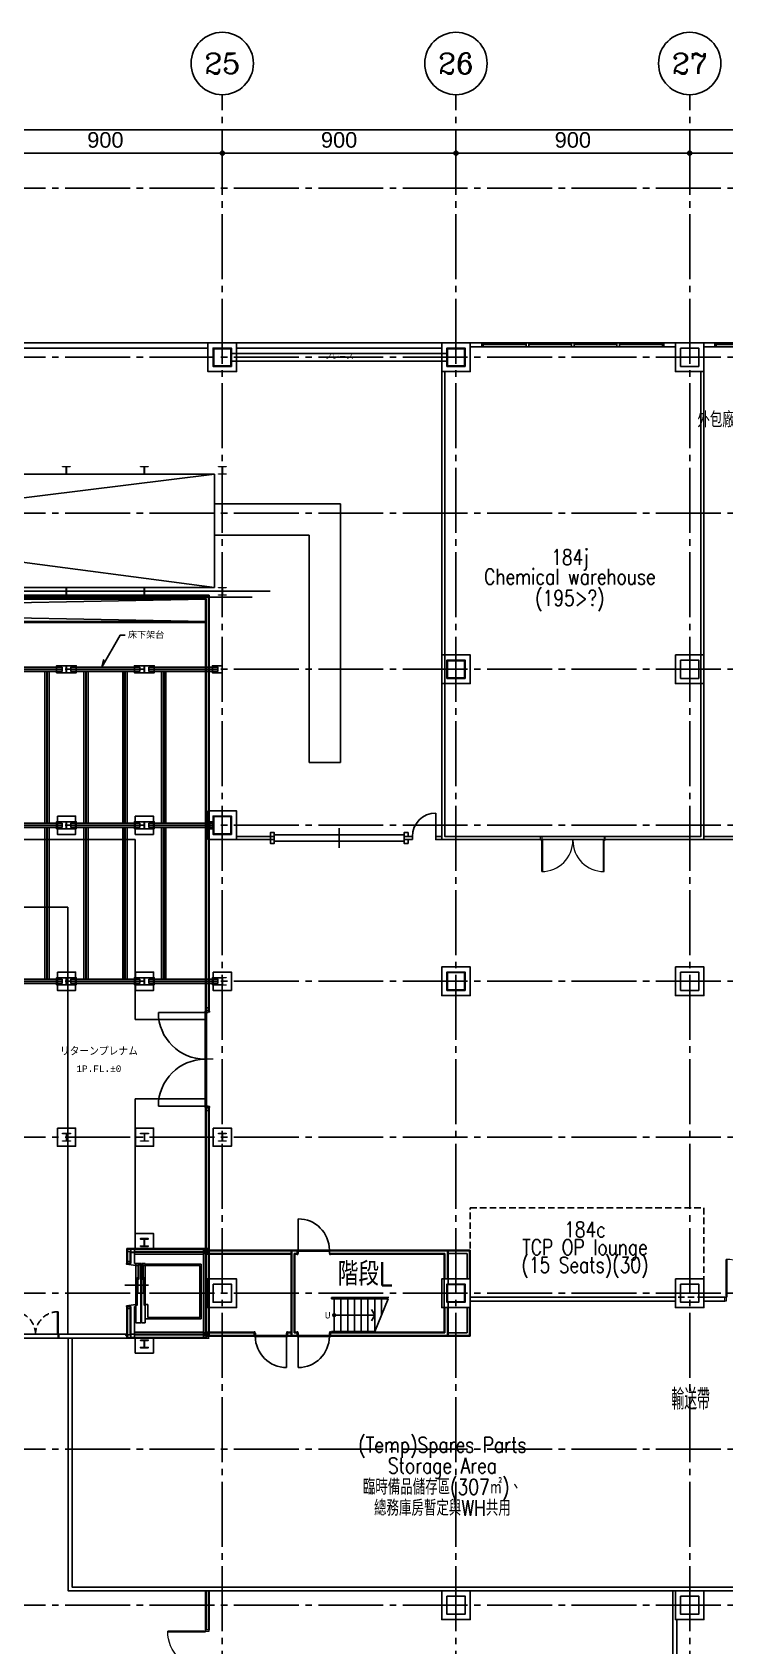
# Model space of a CAD drawing. Header units: millimetres. Extents: x -8103 to 195597, y 6477 to 112111.
# Drawn here: x 20928 to 23595, y 13794 to 20000 of the extents above; entities that cross this region are included whole.
import ezdxf
from ezdxf.enums import TextEntityAlignment as Align

# ---------------------------------------------------------------- set-up
doc = ezdxf.new("R2010")
doc.units = ezdxf.units.MM
doc.header["$LTSCALE"] = 100
doc.linetypes.add('X-N-FAB-L10$0$COL-CEN-LIN', pattern=[3.25, 2.5, -0.25, 0.25, -0.25])
doc.linetypes.add('X-N-FAB-L10$0$HIDDEN', pattern=[0.375, 0.25, -0.125])
for name, color, linetype in [('0-XREF', 7, 'Continuous'), ('X-N-FAB-L10$0$0-MC', 8, 'Continuous'), ('X-N-FAB-L10$0$0-NC', 8, 'Continuous'), ('X-N-FAB-L10$0$08', 8, 'Continuous'), ('X-N-FAB-L10$0$200K新增範圍', 8, 'Continuous'), ('X-N-FAB-L10$0$4', 8, 'Continuous'), ('X-N-FAB-L10$0$A-WALL-IN', 8, 'Continuous'), ('X-N-FAB-L10$0$BEAM', 8, 'Continuous'), ('X-N-FAB-L10$0$BLOCK', 8, 'Continuous'), ('X-N-FAB-L10$0$CCL', 8, 'X-N-FAB-L10$0$COL-CEN-LIN'), ('X-N-FAB-L10$0$COL', 8, 'Continuous'), ('X-N-FAB-L10$0$COL-S', 8, 'Continuous'), ('X-N-FAB-L10$0$DOOR', 8, 'Continuous'), ('X-N-FAB-L10$0$DOORSILL', 8, 'Continuous'), ('X-N-FAB-L10$0$TXT-CODE', 8, 'Continuous'), ('X-N-FAB-L10$0$WALL-P', 8, 'Continuous'), ('X-N-FAB-L10$0$WALL-RC', 8, 'Continuous'), ('X-N-FAB-L10$0$WIN-S', 8, 'Continuous')]:
    doc.layers.add(name, color=color, linetype=linetype)
doc.layers.add('X-N-FAB-L10$0$A-BLOCK', color=8, linetype='Continuous', plot=False)
doc.layers.add('X-N-FAB-L10$0$DIM', color=8, linetype='Continuous', plot=False)
doc.layers.add('X-N-FAB-L10$0$ARC', color=8, linetype='Continuous', lineweight=0)
doc.layers.add('X-N-FAB-L10$0$STEEL1', color=8, linetype='Continuous', lineweight=0)
doc.styles.add('X-N-FAB-L10$0$ATS', font='monotxt.shx', dxfattribs={"bigfont": 'BIGFONT.shx'})
doc.styles.add('X-N-FAB-L10$0$CHINA', font='simplex.shx', dxfattribs={"width": 0.75, "bigfont": 'chineset.shx'})
doc.styles.add('X-N-FAB-L10$0$COL-NUM', font='romanc')
doc.styles.add('X-N-FAB-L10$0$DimStyUse', font='romans.shx', dxfattribs={"width": 0.7})
doc.styles.add('X-N-FAB-L10$0$Gen-Text', font='arial.ttf', dxfattribs={"height": 2.5})
doc.styles.add('X-N-FAB-L10$0$JEH', font='SIMPLEX.shx', dxfattribs={"bigfont": 'genie.shx'})
doc.styles.add('X-N-FAB-L10$0$ROMS', font='ROMANS', dxfattribs={"bigfont": 'EXTFONT'})
doc.dimstyles.new('X-N-FAB-L10$0$cirl', dxfattribs={"dimtxt": 200, "dimasz": 50, "dimexe": 50, "dimexo": 0, "dimgap": 20, "dimtad": 1, "dimdsep": 46, "dimtxsty": 'X-N-FAB-L10$0$DimStyUse', "dimblk": 'X-N-FAB-L10$0$_Origin', "dimcen": 10, "dimdle": 50, "dimclrt": 2, "dimazin": 0, "dimtfac": 1, "dimtix": 1, "dimtmove": 2, "dimatfit": 3, "dimfxl": 10, "dimtolj": 1, "dimarcsym": 0})

# ---------------------------------------------------------------- blocks, each defined once
blk = doc.blocks.new('X-N-FAB-L10$0$萬用門(22改)-REVISED[26]_1')
at = {"layer": 'X-N-FAB-L10$0$DOOR', "color": 4, "lineweight": 0}
for p, q in [((1368.5, 6015), (1368.5, 6020)), ((1368.5, 6020), (1383.5, 6020)), ((1383.5, 6020), (1383.5, 6015)), ((1383.5, 6015), (1368.5, 6015)), ((1383.5, 6015), (1528.5, 6015)), ((1383.5, 6012), (1383.5, 6015)), ((1528.5, 6012), (1383.5, 6012)), ((1528.5, 6015), (1528.5, 6012)), ((1368.5, 5720), (1368.5, 5725)), ((1368.5, 5725), (1383.5, 5725)), ((1383.5, 5720), (1368.5, 5720)), ((1383.5, 5728), (1528.5, 5728)), ((1383.5, 5725), (1383.5, 5728)), ((1528.5, 5725), (1383.5, 5725)), ((1383.5, 5725), (1383.5, 5720)), ((1528.5, 5728), (1528.5, 5725))]:
    blk.add_line(p, q, dxfattribs=at)
for centre, start, end in [((1383.5, 6015), 270, 0), ((1383.5, 5725), 0, 90)]:
    blk.add_arc(centre, 145, start, end, dxfattribs=at)
blk = doc.blocks.new('X-N-FAB-L10$0$_Origin')
at = {"color": 0, "linetype": 'ByBlock', "lineweight": -2}
blk.add_line((0, 0), (-1, 0), dxfattribs=at)
blk.add_circle((0, 0), 0.5, dxfattribs=at)
blk = doc.blocks.new('*D127')
at = {"layer": 'X-N-FAB-L10$0$DIM', "color": 0, "lineweight": -2, "transparency": 16777216}
for p, q in [((-26950, 8935), (-26950, 9045)), ((-26934, 9025), (-16, 9025)), ((0, 8935), (0, 9045))]:
    blk.add_line(p, q, dxfattribs=at)
at = {"layer": 'X-N-FAB-L10$0$DIM', "color": 0, "lineweight": -2, "transparency": 16777216, "xscale": 16, "yscale": 16, "zscale": 16, "rotation": 180}
blk.add_blockref('X-N-FAB-L10$0$_Origin', (-26950, 9025), dxfattribs=at)
at = {"layer": 'X-N-FAB-L10$0$DIM', "color": 0, "lineweight": -2, "transparency": 16777216, "xscale": 16, "yscale": 16, "zscale": 16}
blk.add_blockref('X-N-FAB-L10$0$_Origin', (0, 9025), dxfattribs=at)
at = {"layer": 'X-N-FAB-L10$0$DIM', "color": 2, "transparency": 16777216, "insert": (-13475, 9075.6), "char_height": 2.5, "attachment_point": 5, "style": 'X-N-FAB-L10$0$Gen-Text'}
blk.add_mtext('\\A1;{\\H24x;26950}', dxfattribs=at)
blk = doc.blocks.new('*D105')
at = {"layer": 'X-N-FAB-L10$0$DIM', "color": 0, "lineweight": -2, "transparency": 16777216}
for p, q in [((-6250, 8845), (-6250, 8955)), ((-5350, 8845), (-5350, 8955)), ((-6234, 8935), (-5366, 8935))]:
    blk.add_line(p, q, dxfattribs=at)
at = {"layer": 'X-N-FAB-L10$0$DIM', "color": 0, "lineweight": -2, "transparency": 16777216, "xscale": 16, "yscale": 16, "zscale": 16, "rotation": 180}
blk.add_blockref('X-N-FAB-L10$0$_Origin', (-6250, 8935), dxfattribs=at)
at = {"layer": 'X-N-FAB-L10$0$DIM', "color": 0, "lineweight": -2, "transparency": 16777216, "xscale": 16, "yscale": 16, "zscale": 16}
blk.add_blockref('X-N-FAB-L10$0$_Origin', (-5350, 8935), dxfattribs=at)
at = {"layer": 'X-N-FAB-L10$0$DIM', "color": 2, "transparency": 16777216, "insert": (-5800, 8985.6), "char_height": 2.5, "attachment_point": 5, "style": 'X-N-FAB-L10$0$Gen-Text'}
blk.add_mtext('\\A1;{\\H24x;900}', dxfattribs=at)
blk = doc.blocks.new('X-N-FAB-L10$0$cn-y')
at = {"layer": 'X-N-FAB-L10$0$0-MC'}
blk.add_circle((-50, 0), 50, dxfattribs=at)
at = {"layer": 'X-N-FAB-L10$0$0-NC', "style": 'X-N-FAB-L10$0$COL-NUM'}
blk.add_attdef('GRID-Y', text='', height=50, dxfattribs=at).set_placement((-50, 0), align=Align.MIDDLE_CENTER)
blk = doc.blocks.new('*D106')
at = {"layer": 'X-N-FAB-L10$0$DIM', "color": 0, "lineweight": -2, "transparency": 16777216}
for p, q in [((-5350, 8845), (-5350, 8955)), ((-4450, 8845), (-4450, 8955)), ((-5334, 8935), (-4466, 8935))]:
    blk.add_line(p, q, dxfattribs=at)
at = {"layer": 'X-N-FAB-L10$0$DIM', "color": 0, "lineweight": -2, "transparency": 16777216, "xscale": 16, "yscale": 16, "zscale": 16, "rotation": 180}
blk.add_blockref('X-N-FAB-L10$0$_Origin', (-5350, 8935), dxfattribs=at)
at = {"layer": 'X-N-FAB-L10$0$DIM', "color": 0, "lineweight": -2, "transparency": 16777216, "xscale": 16, "yscale": 16, "zscale": 16}
blk.add_blockref('X-N-FAB-L10$0$_Origin', (-4450, 8935), dxfattribs=at)
at = {"layer": 'X-N-FAB-L10$0$DIM', "color": 2, "transparency": 16777216, "insert": (-4900, 8985.6), "char_height": 2.5, "attachment_point": 5, "style": 'X-N-FAB-L10$0$Gen-Text'}
blk.add_mtext('\\A1;{\\H24x;900}', dxfattribs=at)
blk = doc.blocks.new('*D107')
at = {"layer": 'X-N-FAB-L10$0$DIM', "color": 0, "lineweight": -2, "transparency": 16777216}
for p, q in [((-4450, 8845), (-4450, 8955)), ((-3550, 8845), (-3550, 8955)), ((-4434, 8935), (-3566, 8935))]:
    blk.add_line(p, q, dxfattribs=at)
at = {"layer": 'X-N-FAB-L10$0$DIM', "color": 0, "lineweight": -2, "transparency": 16777216, "xscale": 16, "yscale": 16, "zscale": 16, "rotation": 180}
blk.add_blockref('X-N-FAB-L10$0$_Origin', (-4450, 8935), dxfattribs=at)
at = {"layer": 'X-N-FAB-L10$0$DIM', "color": 0, "lineweight": -2, "transparency": 16777216, "xscale": 16, "yscale": 16, "zscale": 16}
blk.add_blockref('X-N-FAB-L10$0$_Origin', (-3550, 8935), dxfattribs=at)
at = {"layer": 'X-N-FAB-L10$0$DIM', "color": 2, "transparency": 16777216, "insert": (-4000, 8985.6), "char_height": 2.5, "attachment_point": 5, "style": 'X-N-FAB-L10$0$Gen-Text'}
blk.add_mtext('\\A1;{\\H24x;900}', dxfattribs=at)
blk = doc.blocks.new('*D108')
at = {"layer": 'X-N-FAB-L10$0$DIM', "color": 0, "lineweight": -2, "transparency": 16777216}
for p, q in [((-3550, 8845), (-3550, 8955)), ((-2650, 8845), (-2650, 8955)), ((-3534, 8935), (-2666, 8935))]:
    blk.add_line(p, q, dxfattribs=at)
at = {"layer": 'X-N-FAB-L10$0$DIM', "color": 0, "lineweight": -2, "transparency": 16777216, "xscale": 16, "yscale": 16, "zscale": 16, "rotation": 180}
blk.add_blockref('X-N-FAB-L10$0$_Origin', (-3550, 8935), dxfattribs=at)
at = {"layer": 'X-N-FAB-L10$0$DIM', "color": 0, "lineweight": -2, "transparency": 16777216, "xscale": 16, "yscale": 16, "zscale": 16}
blk.add_blockref('X-N-FAB-L10$0$_Origin', (-2650, 8935), dxfattribs=at)
at = {"layer": 'X-N-FAB-L10$0$DIM', "color": 2, "transparency": 16777216, "insert": (-3100, 8985.6), "char_height": 2.5, "attachment_point": 5, "style": 'X-N-FAB-L10$0$Gen-Text'}
blk.add_mtext('\\A1;{\\H24x;900}', dxfattribs=at)
blk = doc.blocks.new('X-N-FAB-L10$0$A$C08dda4ec')
at = {"layer": 'X-N-FAB-L10$0$COL'}
blk.add_lwpolyline([(0, 70), (70, 70), (70, 0), (0, 0)], close=True, dxfattribs=at)
at = {"layer": 'X-N-FAB-L10$0$STEEL1'}
blk.add_lwpolyline([(20, 50), (50, 50), (50, 48.5), (35.5, 48.5), (35.5, 21.5), (50, 21.5), (50, 20), (20, 20), (20, 21.5), (34.5, 21.5), (34.5, 48.5), (20, 48.5)], close=True, dxfattribs=at)
blk = doc.blocks.new('*U87')
at = {"layer": 'X-N-FAB-L10$0$COL', "ltscale": 0.1}
blk.add_lwpolyline([(0, 0), (110, 0), (110, -110), (0, -110)], close=True, dxfattribs=at)
blk = doc.blocks.new('X-N-FAB-L10$0$A$C4634a148')
at = {"layer": 'X-N-FAB-L10$0$08'}
for points in [[(18882.5, 5421.8), (18616.5, 5421.8), (18616.5, 5414.3), (18882.5, 5414.3)], [(18882.5, 5405.2), (18616.5, 5405.2), (18616.5, 5412.7), (18882.5, 5412.7)], [(18816.2, 5405.2), (18816.2, 4821.8), (18823.7, 4821.8), (18823.7, 5405.2)], [(18832.8, 5405.2), (18832.8, 4821.8), (18825.3, 4821.8), (18825.3, 5405.2)], [(18899, 5400), (18861.5, 5400), (18861.5, 5427), (18899, 5427)], [(18900, 5400), (18937.5, 5400), (18937.5, 5427), (18900, 5427)], [(19182.5, 5421.8), (18916.5, 5421.8), (18916.5, 5414.3), (19182.5, 5414.3)], [(19182.5, 5405.2), (18916.5, 5405.2), (18916.5, 5412.7), (19182.5, 5412.7)], [(18966.2, 5405.2), (18966.2, 4821.8), (18973.7, 4821.8), (18973.7, 5405.2)], [(18982.8, 5405.2), (18982.8, 4821.8), (18975.3, 4821.8), (18975.3, 5405.2)], [(19116.2, 5405.2), (19116.2, 4821.8), (19123.7, 4821.8), (19123.7, 5405.2)], [(19132.8, 5405.2), (19132.8, 4821.8), (19125.3, 4821.8), (19125.3, 5405.2)], [(19199, 5400), (19161.5, 5400), (19161.5, 5427), (19199, 5427)], [(19200, 5400), (19237.5, 5400), (19237.5, 5427), (19200, 5427)], [(19216.5, 5421.8), (19482.5, 5421.8), (19482.5, 5414.3), (19216.5, 5414.3)], [(19216.5, 5405.2), (19482.5, 5405.2), (19482.5, 5412.7), (19216.5, 5412.7)], [(19266.2, 5405.2), (19266.2, 4821.8), (19273.7, 4821.8), (19273.7, 5405.2)], [(19282.8, 5405.2), (19282.8, 4821.8), (19275.3, 4821.8), (19275.3, 5405.2)], [(19499, 5400), (19461.5, 5400), (19461.5, 5427), (19499, 5427)], [(18882.5, 4821.8), (18636.5, 4821.8), (18636.5, 4814.3), (18882.5, 4814.3)], [(18882.5, 4805.2), (18636.5, 4805.2), (18636.5, 4812.7), (18882.5, 4812.7)], [(18816.2, 4221.8), (18816.2, 4805.2), (18823.7, 4805.2), (18823.7, 4221.8)], [(18832.8, 4221.8), (18832.8, 4805.2), (18825.3, 4805.2), (18825.3, 4221.8)], [(18899, 4827), (18861.5, 4827), (18861.5, 4800), (18899, 4800)], [(18900, 4827), (18937.5, 4827), (18937.5, 4800), (18900, 4800)], [(19182.5, 4821.8), (18916.5, 4821.8), (18916.5, 4814.3), (19182.5, 4814.3)], [(19182.5, 4805.2), (18916.5, 4805.2), (18916.5, 4812.7), (19182.5, 4812.7)], [(18966.2, 4221.8), (18966.2, 4805.2), (18973.7, 4805.2), (18973.7, 4221.8)], [(18982.8, 4221.8), (18982.8, 4805.2), (18975.3, 4805.2), (18975.3, 4221.8)], [(19116.2, 4221.8), (19116.2, 4805.2), (19123.7, 4805.2), (19123.7, 4221.8)], [(19132.8, 4221.8), (19132.8, 4805.2), (19125.3, 4805.2), (19125.3, 4221.8)], [(19199, 4827), (19161.5, 4827), (19161.5, 4800), (19199, 4800)], [(19200, 4827), (19237.5, 4827), (19237.5, 4800), (19200, 4800)], [(19216.5, 4821.8), (19462.5, 4821.8), (19462.5, 4814.3), (19216.5, 4814.3)], [(19216.5, 4821.8), (19442.5, 4821.8), (19442.5, 4814.3), (19216.5, 4814.3)], [(19216.5, 4805.2), (19462.5, 4805.2), (19462.5, 4812.7), (19216.5, 4812.7)], [(19216.5, 4805.2), (19442.5, 4805.2), (19442.5, 4812.7), (19216.5, 4812.7)], [(19266.2, 4221.8), (19266.2, 4805.2), (19273.7, 4805.2), (19273.7, 4221.8)], [(19282.8, 4221.8), (19282.8, 4805.2), (19275.3, 4805.2), (19275.3, 4221.8)], [(19464.5, 4827), (19441.5, 4827), (19441.5, 4800), (19464.5, 4800)], [(18882.5, 4221.8), (18616.5, 4221.8), (18616.5, 4214.3), (18882.5, 4214.3)], [(18899, 4227), (18861.5, 4227), (18861.5, 4200), (18899, 4200)], [(18900, 4227), (18937.5, 4227), (18937.5, 4200), (18900, 4200)], [(19182.5, 4221.8), (18916.5, 4221.8), (18916.5, 4214.3), (19182.5, 4214.3)], [(19199, 4227), (19161.5, 4227), (19161.5, 4200), (19199, 4200)], [(19200, 4227), (19237.5, 4227), (19237.5, 4200), (19200, 4200)], [(19216.5, 4221.8), (19482.5, 4221.8), (19482.5, 4214.3), (19216.5, 4214.3)], [(19499, 4227), (19461.5, 4227), (19461.5, 4200), (19499, 4200)], [(18882.5, 4205.2), (18616.5, 4205.2), (18616.5, 4212.7), (18882.5, 4212.7)], [(19182.5, 4205.2), (18916.5, 4205.2), (18916.5, 4212.7), (19182.5, 4212.7)], [(19216.5, 4205.2), (19482.5, 4205.2), (19482.5, 4212.7), (19216.5, 4212.7)]]:
    blk.add_lwpolyline(points, close=True, dxfattribs=at)
blk = doc.blocks.new('X-N-FAB-L10$0$A$Cf42b12f3')
at = {"layer": 'X-N-FAB-L10$0$DOOR', "lineweight": 0}
for p, q in [((0, 120), (0, 135)), ((0, 135), (5, 135)), ((5, 135), (5, 120)), ((250, 135), (245, 135)), ((245, 135), (245, 120)), ((250, 120), (250, 135)), ((5, 120), (0, 120)), ((5, 0), (5, 120)), ((5, 120), (8, 120)), ((8, 120), (8, 0)), ((242, 120), (242, 0)), ((245, 120), (242, 120)), ((245, 0), (245, 120)), ((245, 120), (250, 120)), ((8, 0), (5, 0)), ((242, 0), (245, 0))]:
    blk.add_line(p, q, dxfattribs=at)
for centre, start, end in [((5, 120), 270, 0), ((245, 120), 180, 270)]:
    blk.add_arc(centre, 120, start, end, dxfattribs=at)
blk = doc.blocks.new('X-N-FAB-L10$0$A$C5b9bb6f0')
at = {"layer": 'X-N-FAB-L10$0$08'}
for p, q in [((22474.1, 9969), (25174.1, 9969)), ((23484.1, 9949), (24274.1, 9949)), ((24384.1, 9949), (25174.1, 9949)), ((26074.1, 9859), (26074.1, 9949)), ((26184.1, 9949), (26184.1, 9859)), ((26184.1, 9859), (26074.1, 9859)), ((20759.1, 9029), (24299.1, 9464)), ((24299.1, 9029), (20984.1, 9464)), ((24299.1, 9349.9), (24784.1, 9349.9)), ((24784.1, 8354.9), (24784.1, 9349.9)), ((24299.1, 9229.9), (24664.1, 9229.9)), ((24664.1, 8354.9), (24664.1, 9229.9)), ((19629.1, 9014), (24514.1, 9014)), ((19779.1, 8999), (24279.1, 8999)), ((24279.1, 8999), (24279.1, 7398.5)), ((19699.1, 8991.5), (24444.1, 8991.5)), ((19764.1, 8984), (24264.1, 8984)), ((19766.6, 8986.5), (24266.6, 8986.5)), ((19768.3, 8898.2), (24264.1, 8984)), ((19768.3, 8984), (24264.1, 8898.2)), ((19776.6, 8996.5), (24276.6, 8996.5)), ((24264.1, 8984), (24264.1, 7398.5)), ((24266.6, 8986.5), (24266.6, 7398.5)), ((24276.6, 7398.5), (24276.6, 8996.5)), ((24264.1, 8898.2), (22439.1, 8898.2)), ((24264.1, 8894), (22439.1, 8894)), ((24664.1, 8354.9), (24784.1, 8354.9)), ((25151.1, 8071), (25151.1, 8161)), ((25029.6, 8077.3), (24529.6, 8077.3)), ((24529.6, 8071), (24529.6, 8059)), ((24779.6, 8057.8), (24779.6, 8102.8)), ((24779.6, 8072.3), (24779.6, 8027.3)), ((25029.6, 8071), (25061.1, 8071)), ((25029.6, 8071), (25029.6, 8059)), ((25061.1, 8071), (25061.1, 8059)), ((25151.1, 8071), (25151.1, 8059)), ((23994.1, 8059), (19774.1, 8059)), ((23994.1, 7366.5), (23994.1, 8059)), ((25029.6, 8052.8), (24529.6, 8052.8)), ((25029.6, 8059), (25061.1, 8059)), ((23734.1, 7799), (19774.1, 7799)), ((23734.1, 6156.2), (23734.1, 7799)), ((24083.1, 7394), (24263.1, 7394)), ((23994.1, 7366.5), (24268.1, 7366.5)), ((23994.1, 7061.5), (24268.1, 7061.5)), ((23994.1, 6486.5), (23994.1, 7061.5)), ((24083.1, 7034), (24263.1, 7034)), ((24264.1, 6486.5), (24264.1, 7029.5)), ((24266.6, 6149), (24266.6, 7029.5)), ((24276.6, 6369), (24276.6, 7029.5)), ((24279.1, 7029.5), (24279.1, 6149)), ((24621.6, 6600), (24621.6, 6480)), ((24279.1, 6486.5), (23961.6, 6486.5)), ((23961.6, 6486.5), (23961.6, 6428)), ((24266.6, 6484), (23964.1, 6484)), ((23964.1, 6484), (23964.1, 6428)), ((23976.6, 6474), (23964.1, 6474)), ((23974.1, 6474), (23974.1, 6428)), ((23976.6, 6474), (23976.6, 6428)), ((24256.6, 6474), (23991.6, 6474)), ((24256.6, 6471.5), (23991.6, 6471.5)), ((24264.1, 6511.5), (24264.1, 6149)), ((24264.1, 6156.9), (24264.1, 6471.2)), ((24279.1, 6479), (24594.1, 6479)), ((24279.1, 6476.5), (24594.1, 6476.5)), ((24279.1, 6466.5), (24594.1, 6466.5)), ((24279.1, 6464), (24594.1, 6464)), ((24594.1, 6149), (24594.1, 6479)), ((24594.1, 6479), (24617.6, 6479)), ((24594.1, 6464), (24594.1, 6164)), ((24594.1, 6464), (24594.1, 6464)), ((24596.6, 6151.5), (24596.6, 6476.5)), ((24596.6, 6476.5), (24617.6, 6476.5)), ((24606.6, 6161.5), (24606.6, 6466.5)), ((24606.6, 6466.5), (24617.6, 6466.5)), ((24609.1, 6164), (24609.1, 6464)), ((24609.1, 6464), (24617.6, 6464)), ((24745.6, 6479), (25199.1, 6479)), ((24745.6, 6476.5), (25196.6, 6476.5)), ((24745.6, 6466.5), (25186.6, 6466.5)), ((24745.6, 6464), (25184.1, 6464)), ((25184.1, 6164), (25184.1, 6464)), ((25186.6, 6466.5), (25186.6, 6369)), ((25196.6, 6476.5), (25196.6, 6369)), ((25199.1, 6479), (25199.1, 6349)), ((25199.1, 6479), (25284.1, 6479)), ((25199.1, 6476.5), (25281.6, 6476.5)), ((25199.1, 6466.5), (25271.6, 6466.5)), ((25271.6, 6466.5), (25271.6, 6369)), ((25281.6, 6476.5), (25281.6, 6369)), ((25284.1, 6149), (25284.1, 6479)), ((23961.6, 6428), (23976.6, 6428)), ((23996.9, 6428), (23996.9, 6200.5)), ((24015.1, 6428), (23996.9, 6428)), ((24003.9, 6420.5), (23996.9, 6420.5)), ((24015.1, 6423), (24003.9, 6423)), ((24003.9, 6423), (24003.9, 6420.5)), ((24015.1, 6428), (24015.1, 6200.5)), ((24018.1, 6428), (24018.1, 6200.5)), ((24018.1, 6428), (24032.9, 6428)), ((24018.1, 6423), (24025.9, 6423)), ((24025.9, 6423), (24025.9, 6420.5)), ((24025.9, 6420.5), (24242.9, 6420.5)), ((24032.9, 6200.5), (24032.9, 6428)), ((24032.9, 6425.5), (24247.9, 6425.5)), ((24042.9, 6420.5), (24042.9, 6420.5)), ((24242.9, 6420.5), (24242.9, 6220.5)), ((24247.9, 6425.5), (24247.9, 6215.5)), ((24044.6, 6345.5), (23954.6, 6345.5)), ((24032.9, 6270.5), (24042.9, 6270.5)), ((24042.9, 6220.5), (24042.9, 6270.5)), ((24970.2, 6297), (24750.1, 6297)), ((24750.1, 6297), (24750.1, 6292)), ((24968.1, 6292), (24750.1, 6292)), ((24760.1, 6292), (24760.1, 6167)), ((24786.1, 6292), (24786.1, 6167)), ((24812.1, 6292), (24812.1, 6167)), ((24838.1, 6292), (24838.1, 6167)), ((24864.1, 6292), (24864.1, 6167)), ((24890.1, 6292), (24890.1, 6167)), ((24968.1, 6292), (24916.1, 6167)), ((24916.1, 6292), (24916.1, 6167)), ((24942.1, 6292), (24942.1, 6229.5)), ((25199.1, 6279), (25199.1, 6149)), ((23961.6, 6263), (23976.6, 6263)), ((23961.6, 6141.5), (23961.6, 6263)), ((23964.1, 6144), (23964.1, 6263)), ((23974.1, 6154), (23974.1, 6263)), ((23976.6, 6154), (23976.6, 6263)), ((24247.9, 6215.5), (24032.9, 6215.5)), ((24242.9, 6220.5), (24042.9, 6220.5)), ((24276.6, 6259), (24276.6, 6149)), ((24760.1, 6229.5), (24916.1, 6229.5)), ((25186.6, 6259), (25186.6, 6161.5)), ((25196.6, 6259), (25196.6, 6151.5)), ((25271.6, 6161.5), (25271.6, 6259)), ((25281.6, 6151.5), (25281.6, 6259)), ((23976.6, 6154), (23964.1, 6154)), ((24266.6, 6144), (23964.1, 6144)), ((24256.6, 6156.5), (23991.6, 6156.5)), ((24256.6, 6154), (23991.6, 6154)), ((24015.1, 6200.5), (23996.9, 6200.5)), ((24032.9, 6200.5), (24018.1, 6200.5)), ((24452.6, 6164), (24279.1, 6164)), ((24452.6, 6161.5), (24279.1, 6161.5)), ((24452.6, 6151.5), (24279.1, 6151.5)), ((24452.6, 6149), (24279.1, 6149)), ((24576.6, 6028), (24576.6, 6148)), ((24594.1, 6164), (24580.6, 6164)), ((24594.1, 6161.5), (24580.6, 6161.5)), ((24594.1, 6151.5), (24580.6, 6151.5)), ((24594.1, 6149), (24580.6, 6149)), ((24594.1, 6149), (24617.6, 6149)), ((24596.6, 6151.5), (24617.6, 6151.5)), ((24606.6, 6161.5), (24617.6, 6161.5)), ((24609.1, 6164), (24617.6, 6164)), ((24621.6, 6028), (24621.6, 6148)), ((25184.1, 6164), (24745.6, 6164)), ((24745.6, 6161.5), (25186.6, 6161.5)), ((24745.6, 6151.5), (25196.6, 6151.5)), ((24745.6, 6149), (25199.1, 6149)), ((24916.1, 6167), (24750.1, 6167)), ((24750.1, 6167), (24750.1, 6164)), ((25199.1, 6161.5), (25271.6, 6161.5)), ((25199.1, 6151.5), (25281.6, 6151.5)), ((25199.1, 6149), (25284.1, 6149)), ((24279.1, 6141.5), (23961.6, 6141.5))]:
    blk.add_line(p, q, dxfattribs=at)
for points in [[(24274.1, 9949), (24274.1, 9859), (24384.1, 9859), (24384.1, 9949)], [(23955.8, 8844.7), (23935.8, 8844.7), (23865.1, 8722.3), (23872.9, 8751.3)], [(24384.1, 8062.5), (24384.1, 8169), (24279.1, 8169)], [(24384.1, 8059), (24514.6, 8059), (24514.6, 8071), (24384.1, 8071)], [(25174.1, 8059), (25151.1, 8059), (25151.1, 8071), (25174.1, 8071)], [(24277.6, 7398.5), (24280.1, 7398.5), (24280.1, 7396), (24274.6, 7396), (24274.6, 7394), (24268.6, 7394), (24268.6, 7396), (24263.1, 7396), (24263.1, 7398.5), (24265.6, 7398.5)], [(24277.6, 7029.5), (24280.1, 7029.5), (24280.1, 7032), (24274.6, 7032), (24274.6, 7034), (24268.6, 7034), (24268.6, 7032), (24263.1, 7032), (24263.1, 7029.5), (24265.6, 7029.5)], [(23994.1, 6486.5), (23994.1, 6544), (24064.1, 6544), (24064.1, 6486.5)], [(23968.1, 6475), (23968.1, 6474), (23964.1, 6474), (23964.1, 6484), (23968.1, 6484), (23968.1, 6483)], [(23965.1, 6470), (23964.1, 6470), (23964.1, 6474), (23974.1, 6474), (23974.1, 6470), (23973.1, 6470)], [(23972.6, 6483), (23972.6, 6484), (23976.6, 6484), (23976.6, 6474), (23972.6, 6474), (23972.6, 6475)], [(23995.6, 6475), (23995.6, 6474), (23991.6, 6474), (23991.6, 6484), (23995.6, 6484), (23995.6, 6483)], [(23991.6, 6263), (23991.6, 6164), (24256.6, 6164), (24256.6, 6464), (23991.6, 6464), (23991.6, 6428)], [(24252.6, 6483), (24252.6, 6484), (24256.6, 6484), (24256.6, 6474), (24252.6, 6474), (24252.6, 6475)], [(24262.6, 6483), (24262.6, 6484), (24266.6, 6484), (24266.6, 6474), (24262.6, 6474), (24262.6, 6475)], [(24275.6, 6483), (24276.6, 6483), (24276.6, 6479), (24266.6, 6479), (24266.6, 6483), (24267.6, 6483)], [(24267.6, 6460), (24266.6, 6460), (24266.6, 6464), (24276.6, 6464), (24276.6, 6460), (24275.6, 6460)], [(24283.1, 6467.5), (24283.1, 6466.5), (24279.1, 6466.5), (24279.1, 6476.5), (24283.1, 6476.5), (24283.1, 6475.5)], [(24590.1, 6475.5), (24590.1, 6476.5), (24594.1, 6476.5), (24594.1, 6466.5), (24590.1, 6466.5), (24590.1, 6467.5)], [(24613.6, 6475.5), (24613.6, 6476.5), (24617.6, 6476.5), (24617.6, 6466.5), (24613.6, 6466.5), (24613.6, 6467.5)], [(24617.6, 6477.5), (24617.6, 6480), (24620.1, 6480), (24620.1, 6475.5), (24621.6, 6475.5), (24621.6, 6467.5), (24620.1, 6467.5), (24620.1, 6463), (24617.6, 6463), (24617.6, 6465.5)], [(24745.6, 6477.5), (24745.6, 6480), (24743.1, 6480), (24743.1, 6475.5), (24741.6, 6475.5), (24741.6, 6467.5), (24743.1, 6467.5), (24743.1, 6463), (24745.6, 6463), (24745.6, 6465.5)], [(25203.1, 6467.5), (25203.1, 6466.5), (25199.1, 6466.5), (25199.1, 6476.5), (25203.1, 6476.5), (25203.1, 6475.5)], [(23963.1, 6428), (23960.6, 6428), (23960.6, 6425.5), (23996.9, 6420.5), (23996.9, 6428), (23991.6, 6428)], [(23966.1, 6440.5), (23964.1, 6440.5), (23964.1, 6435.5), (23974.1, 6435.5), (23974.1, 6440.5), (23972.1, 6440.5)], [(24275.6, 6373), (24276.6, 6373), (24276.6, 6369), (24266.6, 6369), (24266.6, 6373), (24267.6, 6373)], [(25195.6, 6373), (25196.6, 6373), (25196.6, 6369), (25186.6, 6369), (25186.6, 6373), (25187.6, 6373)], [(25280.6, 6373), (25281.6, 6373), (25281.6, 6369), (25271.6, 6369), (25271.6, 6373), (25272.6, 6373)], [(23963.1, 6263), (23960.6, 6263), (23960.6, 6265.5), (23996.9, 6270.5), (23996.9, 6263), (23991.6, 6263)], [(23966.1, 6250.5), (23964.1, 6250.5), (23964.1, 6255.5), (23974.1, 6255.5), (23974.1, 6250.5), (23972.1, 6250.5)], [(24275.6, 6255), (24276.6, 6255), (24276.6, 6259), (24266.6, 6259), (24266.6, 6255), (24267.6, 6255)], [(24903.6, 6251.2), (24916.1, 6229.5), (24903.6, 6207.9)], [(25195.6, 6255), (25196.6, 6255), (25196.6, 6259), (25186.6, 6259), (25186.6, 6255), (25187.6, 6255)], [(25280.6, 6255), (25281.6, 6255), (25281.6, 6259), (25271.6, 6259), (25271.6, 6255), (25272.6, 6255)], [(23957.6, 6150), (23957.6, 6151), (23961.6, 6151), (23961.6, 6141), (23957.6, 6141), (23957.6, 6142)], [(23973.1, 6158), (23974.1, 6158), (23974.1, 6154), (23964.1, 6154), (23964.1, 6158), (23965.1, 6158)], [(23968.1, 6145), (23968.1, 6144), (23964.1, 6144), (23964.1, 6154), (23968.1, 6154), (23968.1, 6153)], [(23972.6, 6153), (23972.6, 6154), (23976.6, 6154), (23976.6, 6144), (23972.6, 6144), (23972.6, 6145)], [(23995.6, 6145), (23995.6, 6144), (23991.6, 6144), (23991.6, 6154), (23995.6, 6154), (23995.6, 6153)], [(24252.6, 6153), (24252.6, 6154), (24256.6, 6154), (24256.6, 6144), (24252.6, 6144), (24252.6, 6145)], [(24262.6, 6145), (24262.6, 6144), (24266.6, 6144), (24266.6, 6154), (24262.6, 6154), (24262.6, 6153)], [(24267.6, 6168), (24266.6, 6168), (24266.6, 6164), (24276.6, 6164), (24276.6, 6168), (24275.6, 6168)], [(24275.6, 6145), (24276.6, 6145), (24276.6, 6149), (24266.6, 6149), (24266.6, 6145), (24267.6, 6145)], [(24283.1, 6152.5), (24283.1, 6151.5), (24279.1, 6151.5), (24279.1, 6161.5), (24283.1, 6161.5), (24283.1, 6160.5)], [(24448.6, 6152.5), (24448.6, 6151.5), (24452.6, 6151.5), (24452.6, 6161.5), (24448.6, 6161.5), (24448.6, 6160.5)], [(24452.6, 6150.5), (24452.6, 6148), (24455.1, 6148), (24455.1, 6152.5), (24456.6, 6152.5), (24456.6, 6160.5), (24455.1, 6160.5), (24455.1, 6165), (24452.6, 6165), (24452.6, 6162.5)], [(24580.6, 6150.5), (24580.6, 6148), (24578.1, 6148), (24578.1, 6152.5), (24576.6, 6152.5), (24576.6, 6160.5), (24578.1, 6160.5), (24578.1, 6165), (24580.6, 6165), (24580.6, 6162.5)], [(24584.6, 6152.5), (24584.6, 6151.5), (24580.6, 6151.5), (24580.6, 6161.5), (24584.6, 6161.5), (24584.6, 6160.5)], [(24590.1, 6152.5), (24590.1, 6151.5), (24594.1, 6151.5), (24594.1, 6161.5), (24590.1, 6161.5), (24590.1, 6160.5)], [(24613.6, 6152.5), (24613.6, 6151.5), (24617.6, 6151.5), (24617.6, 6161.5), (24613.6, 6161.5), (24613.6, 6160.5)], [(24617.6, 6150.5), (24617.6, 6148), (24620.1, 6148), (24620.1, 6152.5), (24621.6, 6152.5), (24621.6, 6160.5), (24620.1, 6160.5), (24620.1, 6165), (24617.6, 6165), (24617.6, 6162.5)], [(24745.6, 6150.5), (24745.6, 6148), (24743.1, 6148), (24743.1, 6152.5), (24741.6, 6152.5), (24741.6, 6160.5), (24743.1, 6160.5), (24743.1, 6165), (24745.6, 6165), (24745.6, 6162.5)], [(24749.6, 6152.5), (24749.6, 6151.5), (24745.6, 6151.5), (24745.6, 6161.5), (24749.6, 6161.5), (24749.6, 6160.5)], [(25203.1, 6160.5), (25203.1, 6161.5), (25199.1, 6161.5), (25199.1, 6151.5), (25203.1, 6151.5), (25203.1, 6152.5)], [(23994.1, 6141.5), (23994.1, 6084), (24064.1, 6084), (24064.1, 6141.5)]]:
    blk.add_lwpolyline(points, dxfattribs=at)
for points in [[(24294.1, 9879), (24294.1, 9949), (24364.1, 9949), (24364.1, 9879)], [(24296.1, 9881), (24296.1, 9947), (24362.1, 9947), (24362.1, 9881)], [(25194.1, 9879), (25194.1, 9949), (25264.1, 9949), (25264.1, 9879)], [(25196.1, 9881), (25196.1, 9947), (25262.1, 9947), (25262.1, 9881)], [(24364.1, 9899), (25194.1, 9899), (25194.1, 9929), (24364.1, 9929)], [(20984.1, 9464), (24299.1, 9464), (24299.1, 9029), (20759.1, 9029), (20759.1, 9301), (20984.1, 9301)], [(25174.1, 8659), (25284.1, 8659), (25284.1, 8769), (25174.1, 8769)], [(26074.1, 8769), (26184.1, 8769), (26184.1, 8659), (26074.1, 8659)], [(25194.1, 8679), (25194.1, 8749), (25264.1, 8749), (25264.1, 8679)], [(25196.1, 8681), (25196.1, 8747), (25262.1, 8747), (25262.1, 8681)], [(26094.1, 8749), (26164.1, 8749), (26164.1, 8679), (26094.1, 8679)], [(24294.1, 8079), (24294.1, 8149), (24364.1, 8149), (24364.1, 8079)], [(24294.1, 8079), (24294.1, 8149), (24364.1, 8149), (24364.1, 8079)], [(24296.1, 8081), (24296.1, 8147), (24362.1, 8147), (24362.1, 8081)], [(24296.1, 8081), (24296.1, 8147), (24362.1, 8147), (24362.1, 8081)], [(24529.6, 8071), (24514.6, 8071), (24514.6, 8086), (24529.6, 8086)], [(25029.6, 8071), (25044.6, 8071), (25044.6, 8086), (25029.6, 8086)], [(24529.6, 8059), (24514.6, 8059), (24514.6, 8044), (24529.6, 8044)], [(25029.6, 8059), (25044.6, 8059), (25044.6, 8044), (25029.6, 8044)], [(25174.1, 7459), (25284.1, 7459), (25284.1, 7569), (25174.1, 7569)], [(25194.1, 7479), (25194.1, 7549), (25264.1, 7549), (25264.1, 7479)], [(25196.1, 7481), (25196.1, 7547), (25262.1, 7547), (25262.1, 7481)], [(26074.1, 7569), (26184.1, 7569), (26184.1, 7459), (26074.1, 7459)], [(26094.1, 7549), (26164.1, 7549), (26164.1, 7479), (26094.1, 7479)], [(24263.1, 7395.5), (24263.1, 7214), (24268.1, 7214), (24268.1, 7395.5)], [(24266.6, 7411.5), (24266.6, 7401.5), (24276.6, 7401.5), (24276.6, 7411.5)], [(24263.1, 7032.5), (24263.1, 7214), (24268.1, 7214), (24268.1, 7032.5)], [(24266.6, 7016.5), (24266.6, 7026.5), (24276.6, 7026.5), (24276.6, 7016.5)], [(24014.1, 6494), (24044.1, 6494), (24044.1, 6495.5), (24029.6, 6495.5), (24029.6, 6522.5), (24044.1, 6522.5), (24044.1, 6524), (24014.1, 6524), (24014.1, 6522.5), (24028.6, 6522.5), (24028.6, 6495.5), (24014.1, 6495.5)], [(23976.6, 6464), (23976.6, 6479), (23977.6, 6479), (23977.6, 6471.9), (23990.6, 6471.9), (23990.6, 6479), (23991.6, 6479), (23991.6, 6464), (23990.6, 6464), (23990.6, 6471.2), (23977.6, 6471.2), (23977.6, 6464)], [(24256.6, 6464), (24256.6, 6479), (24257.6, 6479), (24257.6, 6471.9), (24270.6, 6471.9), (24270.6, 6479), (24271.6, 6479), (24271.6, 6464), (24270.6, 6464), (24270.6, 6471.2), (24257.6, 6471.2), (24257.6, 6464)], [(24620.6, 6480), (24742.6, 6480), (24742.6, 6476), (24620.6, 6476)], [(24007.9, 6423), (24004.9, 6423), (24004.9, 6368), (24007.9, 6368)], [(24021.9, 6423), (24024.9, 6423), (24024.9, 6368), (24021.9, 6368)], [(24004.4, 6373), (24001.4, 6373), (24001.4, 6318), (24004.4, 6318)], [(24025.4, 6373), (24028.4, 6373), (24028.4, 6318), (24025.4, 6318)], [(25174.1, 6259), (25284.1, 6259), (25284.1, 6369), (25174.1, 6369)], [(25194.1, 6279), (25194.1, 6349), (25264.1, 6349), (25264.1, 6279)], [(25196.1, 6281), (25196.1, 6347), (25262.1, 6347), (25262.1, 6281)], [(26074.1, 6369), (26184.1, 6369), (26184.1, 6259), (26074.1, 6259)], [(26094.1, 6349), (26164.1, 6349), (26164.1, 6279), (26094.1, 6279)], [(24000.9, 6323), (23997.9, 6323), (23997.9, 6268), (24000.9, 6268)], [(24028.9, 6323), (24031.9, 6323), (24031.9, 6268), (24028.9, 6268)], [(23976.6, 6149), (23976.6, 6164), (23977.6, 6164), (23977.6, 6156.9), (23990.6, 6156.9), (23990.6, 6164), (23991.6, 6164), (23991.6, 6149), (23990.6, 6149), (23990.6, 6156.2), (23977.6, 6156.2), (23977.6, 6149)], [(24256.6, 6149), (24256.6, 6164), (24257.6, 6164), (24257.6, 6156.9), (24270.6, 6156.9), (24270.6, 6164), (24271.6, 6164), (24271.6, 6149), (24270.6, 6149), (24270.6, 6156.2), (24257.6, 6156.2), (24257.6, 6149)], [(24577.6, 6148), (24455.6, 6148), (24455.6, 6152), (24577.6, 6152)], [(24620.6, 6148), (24742.6, 6148), (24742.6, 6152), (24620.6, 6152)], [(24014.1, 6134), (24044.1, 6134), (24044.1, 6132.5), (24029.6, 6132.5), (24029.6, 6105.5), (24044.1, 6105.5), (24044.1, 6104), (24014.1, 6104), (24014.1, 6105.5), (24028.6, 6105.5), (24028.6, 6132.5), (24014.1, 6132.5)]]:
    blk.add_lwpolyline(points, close=True, dxfattribs=at)
for centre, radius in [((24281.1, 8118.8), 0.8), ((24281.1, 8109.2), 0.8), ((24760.1, 6229.5), 5)]:
    blk.add_circle(centre, radius, dxfattribs=at)
for centre, radius, start, end in [((25151.1, 8071), 90, 90, 180), ((24263.1, 7394), 180, 180, 270), ((24263.1, 7034), 180, 90, 180), ((24621.6, 6480), 120, 0, 90), ((24576.6, 6148), 120, 180, 270), ((24621.6, 6148), 120, 270, 0)]:
    blk.add_arc(centre, radius, start, end, dxfattribs=at)
at = {"layer": 'X-N-FAB-L10$0$A-WALL-IN'}
for p, q in [((26064.1, 4579), (26064.1, 5169)), ((26079.1, 4579), (26079.1, 5059))]:
    blk.add_line(p, q, dxfattribs=at)
at = {"layer": 'X-N-FAB-L10$0$ARC', "linetype": 'Continuous'}
blk.add_line((24294.1, 7214), (24264.1, 7214), dxfattribs=at)
at = {"layer": 'X-N-FAB-L10$0$WALL-P'}
for p, q in [((24264.1, 5019), (24264.1, 5169)), ((24266.6, 5019), (24266.6, 5169)), ((24276.6, 5169), (24276.6, 5019)), ((24279.1, 5169), (24279.1, 5019))]:
    blk.add_line(p, q, dxfattribs=at)
at = {"layer": 'X-N-FAB-L10$0$WALL-RC'}
for p, q in [((26029.1, 9969), (26225.6, 9969)), ((26029.1, 9954), (26074.1, 9954)), ((26225.6, 9954), (26184.1, 9954))]:
    blk.add_line(p, q, dxfattribs=at)
for points in [[(25329.1, 9969), (25284.1, 9969)], [(25329.1, 9954), (25284.1, 9954)]]:
    blk.add_lwpolyline(points, dxfattribs=at)
at = {"layer": 'X-N-FAB-L10$0$WIN-S'}
for p, q in [((26029.1, 9969), (25329.1, 9969)), ((25329.1, 9969), (25329.1, 9954)), ((25329.1, 9954), (26029.1, 9954)), ((25334.1, 9969), (25334.1, 9954)), ((25334.1, 9969), (25334.1, 9954)), ((25334.1, 9962.5), (25499.1, 9962.5)), ((25499.1, 9954), (25499.1, 9969)), ((25509.1, 9954), (25509.1, 9969)), ((25509.1, 9962.5), (25674.1, 9962.5)), ((25674.1, 9954), (25674.1, 9969)), ((25684.1, 9954), (25684.1, 9969)), ((25684.1, 9962.5), (25849.1, 9962.5)), ((25849.1, 9954), (25849.1, 9969)), ((25859.1, 9954), (25859.1, 9969)), ((25859.1, 9962.5), (26024.1, 9962.5)), ((26024.1, 9969), (26024.1, 9954)), ((26029.1, 9969), (26029.1, 9954)), ((26029.1, 9969), (26029.1, 9954)), ((26316.6, 9969), (26225.6, 9969)), ((26225.6, 9969), (26225.6, 9954)), ((26225.6, 9954), (26316.6, 9954)), ((26230.6, 9969), (26230.6, 9954)), ((26230.6, 9962.5), (26311.6, 9962.5))]:
    blk.add_line(p, q, dxfattribs=at)
at = {"layer": 'X-N-FAB-L10$0$08'}
blk.add_blockref('X-N-FAB-L10$0$A$C4634a148', (4829.6, 3300.5), dxfattribs=at)
at = {"layer": 'X-N-FAB-L10$0$200K新增範圍'}
blk.add_blockref('X-N-FAB-L10$0$A$Cf42b12f3', (25554.1, 7936), dxfattribs=at)
at = {"layer": 'X-N-FAB-L10$0$08', "style": 'X-N-FAB-L10$0$ATS'}
for s, height, p in [('ブレ－ス', 20, (24779.1, 9916)), ('リターンプレナム', 30, (23854.1, 7243.5)), ('1P.FL.±0', 25, (23854.1, 7177.7)), ('U', 25, (24735.1, 6229.5))]:
    blk.add_text(s, height=height, dxfattribs=at).set_placement(p, align=Align.MIDDLE_CENTER)
blk.add_text('床下架台', height=25, dxfattribs=at).set_placement((23965.8, 8844.7), align=Align.MIDDLE_LEFT)
at = {"layer": 'X-N-FAB-L10$0$08', "style": 'X-N-FAB-L10$0$ROMS', "width": 0.8}
blk.add_text('階段L', height=90, dxfattribs=at).set_placement((24879.3, 6388.5), align=Align.MIDDLE_CENTER)
at = {"layer": 'X-N-FAB-L10$0$08', "style": 'X-N-FAB-L10$0$JEH', "width": 0.65}
blk.add_text('輸送帶', height=80, dxfattribs=at).set_placement((26058.6, 5906.1), align=Align.MIDDLE_LEFT)
blk = doc.blocks.new('X-N-FAB-L10$0$A$C6F2944B3')
at = {"layer": 'X-N-FAB-L10$0$DOOR', "linetype": 'Continuous'}
for p, q in [((-177, 15), (-177, 102)), ((-174, 102), (-174, 15)), ((-6, 102), (-6, 15)), ((-3, 15), (-3, 102)), ((-180, 15), (-177, 15)), ((-180, 15), (-180, 0)), ((-177, 0), (-180, 0)), ((-177, 15), (-177, 0)), ((-174, 15), (-177, 15)), ((-6, 15), (-3, 15)), ((0, 15), (-3, 15)), ((-3, 15), (-3, 0)), ((-3, 0), (0, 0)), ((0, 15), (0, 0))]:
    blk.add_line(p, q, dxfattribs=at)
at = {"layer": 'X-N-FAB-L10$0$DOOR', "linetype": 'X-N-FAB-L10$0$HIDDEN'}
for centre, start, end in [((-177, 15), 0, 90), ((-3, 15), 90, 180)]:
    blk.add_arc(centre, 87, start, end, dxfattribs=at)
at = {"layer": 'X-N-FAB-L10$0$DOORSILL', "linetype": 'Continuous'}
for p, q in [((-3, 15), (-177, 15)), ((-177, 0), (-3, 0))]:
    blk.add_line(p, q, dxfattribs=at)
blk = doc.blocks.new('X-N-FAB-L10$0$A$C467ba2ca')
at = {"layer": 'X-N-FAB-L10$0$CCL'}
for p, q in [((-5350, 0), (-5350, 9160)), ((-4450, 0), (-4450, 9160)), ((-3550, 0), (-3550, 9160)), ((-27730, 8800), (360, 8800)), ((-27730, 8150), (360, 8150)), ((-27730, 7550), (360, 7550)), ((-27730, 6950), (360, 6950)), ((-27730, 6350), (360, 6350)), ((-27730, 5750), (360, 5750)), ((-27730, 5150), (360, 5150)), ((-27730, 4550), (360, 4550)), ((-27730, 3950), (360, 3950)), ((-27730, 3350), (360, 3350))]:
    blk.add_line(p, q, dxfattribs=at)
at = {"layer": 'X-N-FAB-L10$0$COL-S'}
for points in [[(-5385, 8185), (-5315, 8185), (-5315, 8115), (-5385, 8115)], [(-4485, 8185), (-4415, 8185), (-4415, 8115), (-4485, 8115)], [(-3585, 8185), (-3515, 8185), (-3515, 8115), (-3585, 8115)], [(-4485, 6985), (-4415, 6985), (-4415, 6915), (-4485, 6915)], [(-3585, 6985), (-3515, 6985), (-3515, 6915), (-3585, 6915)], [(-5385, 6385), (-5315, 6385), (-5315, 6315), (-5385, 6315)], [(-4485, 5785), (-4415, 5785), (-4415, 5715), (-4485, 5715)], [(-3585, 5785), (-3515, 5785), (-3515, 5715), (-3585, 5715)], [(-5385, 4585), (-5315, 4585), (-5315, 4515), (-5385, 4515)], [(-4485, 4585), (-4415, 4585), (-4415, 4515), (-4485, 4515)], [(-3585, 4585), (-3515, 4585), (-3515, 4515), (-3585, 4515)], [(-4485, 3385), (-4415, 3385), (-4415, 3315), (-4485, 3315)], [(-3585, 3385), (-3515, 3385), (-3515, 3315), (-3585, 3315)]]:
    blk.add_lwpolyline(points, close=True, dxfattribs=at)
at = {"layer": 'X-N-FAB-L10$0$STEEL1'}
for points in [[(-5965, 7730), (-5935, 7730), (-5935, 7728.5), (-5949.5, 7728.5), (-5949.5, 7701.5), (-5935, 7701.5), (-5935, 7700), (-5965, 7700), (-5965, 7701.5), (-5950.5, 7701.5), (-5950.5, 7728.5), (-5965, 7728.5)], [(-5665, 7730), (-5635, 7730), (-5635, 7728.5), (-5649.5, 7728.5), (-5649.5, 7701.5), (-5635, 7701.5), (-5635, 7700), (-5665, 7700), (-5665, 7701.5), (-5650.5, 7701.5), (-5650.5, 7728.5), (-5665, 7728.5)], [(-5365, 7730), (-5335, 7730), (-5335, 7728.5), (-5349.5, 7728.5), (-5349.5, 7701.5), (-5335, 7701.5), (-5335, 7700), (-5365, 7700), (-5365, 7701.5), (-5350.5, 7701.5), (-5350.5, 7728.5), (-5365, 7728.5)], [(-5965, 7265), (-5935, 7265), (-5935, 7263.5), (-5949.5, 7263.5), (-5949.5, 7236.5), (-5935, 7236.5), (-5935, 7235), (-5965, 7235), (-5965, 7236.5), (-5950.5, 7236.5), (-5950.5, 7263.5), (-5965, 7263.5)], [(-5665, 7265), (-5635, 7265), (-5635, 7263.5), (-5649.5, 7263.5), (-5649.5, 7236.5), (-5635, 7236.5), (-5635, 7235), (-5665, 7235), (-5665, 7236.5), (-5650.5, 7236.5), (-5650.5, 7263.5), (-5665, 7263.5)], [(-5365, 7265), (-5335, 7265), (-5335, 7263.5), (-5349.5, 7263.5), (-5349.5, 7236.5), (-5335, 7236.5), (-5335, 7235), (-5365, 7235), (-5365, 7236.5), (-5350.5, 7236.5), (-5350.5, 7263.5), (-5365, 7263.5)]]:
    blk.add_lwpolyline(points, close=True, dxfattribs=at)
at = {"layer": 'X-N-FAB-L10$0$A-BLOCK'}
ref = blk.add_blockref('X-N-FAB-L10$0$cn-y', (-5230, 9280), dxfattribs=dict(at, xscale=2.399999999999997, yscale=2.399999999999997, zscale=2.399999999999997))
ref.add_attrib('GRID-Y', '25', dxfattribs={"layer": 'X-N-FAB-L10$0$0-NC', "height": 80, "style": 'X-N-FAB-L10$0$COL-NUM'}).set_placement((-5350, 9280), align=Align.MIDDLE_CENTER)
ref = blk.add_blockref('X-N-FAB-L10$0$cn-y', (-4330, 9280), dxfattribs=dict(at, xscale=2.399999999999997, yscale=2.399999999999997, zscale=2.399999999999997))
ref.add_attrib('GRID-Y', '26', dxfattribs={"layer": 'X-N-FAB-L10$0$0-NC', "height": 80, "style": 'X-N-FAB-L10$0$COL-NUM'}).set_placement((-4450, 9280), align=Align.MIDDLE_CENTER)
ref = blk.add_blockref('X-N-FAB-L10$0$cn-y', (-3430, 9280), dxfattribs=dict(at, xscale=2.399999999999997, yscale=2.399999999999997, zscale=2.399999999999997))
ref.add_attrib('GRID-Y', '27', dxfattribs={"layer": 'X-N-FAB-L10$0$0-NC', "height": 80, "style": 'X-N-FAB-L10$0$COL-NUM'}).set_placement((-3550, 9280), align=Align.MIDDLE_CENTER)
at = {"layer": 'X-N-FAB-L10$0$BEAM'}
for p in [(-5405, 8205), (-4505, 8205), (-3605, 8205), (-4505, 7005), (-3605, 7005), (-5405, 6405), (-4505, 5805), (-3605, 5805), (-5405, 4605), (-4505, 4605), (-3605, 4605), (-4505, 3405), (-3605, 3405)]:
    blk.add_blockref('*U87', p, dxfattribs=at)
at = {"layer": 'X-N-FAB-L10$0$COL'}
for p in [(-5985, 6315), (-5685, 6315), (-5984.5, 5715), (-5684.5, 5715), (-5385, 5715), (-5984.5, 5115), (-5684.5, 5115), (-5385, 5115)]:
    blk.add_blockref('X-N-FAB-L10$0$A$C08dda4ec', p, dxfattribs=at)
at = {"layer": 'X-N-FAB-L10$0$DIM'}
for base, p1, p2, picture, middle in [((0, 9025), (-26950, 8935), (0, 8935), '*D127', (-13475, 9075.634)), ((-5350, 8935), (-6250, 8845), (-5350, 8845), '*D105', (-5800, 8985.634)), ((-4450, 8935), (-5350, 8845), (-4450, 8845), '*D106', (-4900, 8985.634)), ((-3550, 8935), (-4450, 8845), (-3550, 8845), '*D107', (-4000, 8985.634)), ((-2650, 8935), (-3550, 8845), (-2650, 8845), '*D108', (-3100, 8985.634))]:
    dim = blk.add_linear_dim(base=base, p1=p1, p2=p2, text='{\\H24x;<>}', dimstyle='X-N-FAB-L10$0$cirl', override={"dimtxt": 60, "dimasz": 16, "dimexe": 20, "dimgap": 20, "dimtxsty": 'X-N-FAB-L10$0$Gen-Text'}, dxfattribs=at)
    dim.commit()
    dim.dimension.update_dxf_attribs({"geometry": picture, "text_midpoint": middle})
blk = doc.blocks.new('X-N-FAB-L10')
at = {"layer": 'X-N-FAB-L10$0$4', "linetype": 'X-N-FAB-L10$0$HIDDEN'}
blk.add_lwpolyline([(23515, 15135), (22615, 15135), (22615, 15478.4), (23515, 15478.4)], close=True, dxfattribs=at)
at = {"layer": 'X-N-FAB-L10$0$A-WALL-IN'}
for points in [[(23515, 16895), (23872.5, 16895), (23872.5, 18325), (24012.5, 18325), (24012.5, 18790)], [(23515, 16907), (23860.5, 16907), (23860.5, 18337), (24000.5, 18337), (24000.5, 18790)], [(23515, 18695), (23515, 16895), (22505, 16895), (22505, 18695)], [(23503, 18695), (23503, 16907), (22517, 16907), (22517, 18695)], [(23405, 15135), (22615, 15135)], [(23405, 15120), (22615, 15120)], [(23595, 15135), (23515, 15135)], [(23595, 15120), (23515, 15120)], [(21031, 14992), (21292.5, 14992)], [(21031, 14977), (21292.5, 14977)], [(21067, 14974), (21067, 14005), (24009.5, 14005)], [(21082, 14974), (21082, 14020), (23992.5, 14020)]]:
    blk.add_lwpolyline(points, dxfattribs=at)
at = {"layer": 'X-N-FAB-L10$0$COL-S'}
for points in [[(21625, 18785), (21695, 18785), (21695, 18715), (21625, 18715)], [(22525, 18785), (22595, 18785), (22595, 18715), (22525, 18715)], [(23425, 18785), (23495, 18785), (23495, 18715), (23425, 18715)], [(22525, 17585), (22595, 17585), (22595, 17515), (22525, 17515)], [(23425, 17585), (23495, 17585), (23495, 17515), (23425, 17515)], [(21625, 16985), (21695, 16985), (21695, 16915), (21625, 16915)], [(22525, 16385), (22595, 16385), (22595, 16315), (22525, 16315)], [(23425, 16385), (23495, 16385), (23495, 16315), (23425, 16315)], [(21625, 15185), (21695, 15185), (21695, 15115), (21625, 15115)], [(22525, 15185), (22595, 15185), (22595, 15115), (22525, 15115)], [(23425, 15185), (23495, 15185), (23495, 15115), (23425, 15115)], [(22525, 13985), (22595, 13985), (22595, 13915), (22525, 13915)], [(23425, 13985), (23495, 13985), (23495, 13915), (23425, 13915)]]:
    blk.add_lwpolyline(points, close=True, dxfattribs=at)
at = {"layer": 'X-N-FAB-L10$0$STEEL1'}
for points in [[(21045, 18330), (21075, 18330), (21075, 18328.5), (21060.5, 18328.5), (21060.5, 18301.5), (21075, 18301.5), (21075, 18300), (21045, 18300), (21045, 18301.5), (21059.5, 18301.5), (21059.5, 18328.5), (21045, 18328.5)], [(21345, 18330), (21375, 18330), (21375, 18328.5), (21360.5, 18328.5), (21360.5, 18301.5), (21375, 18301.5), (21375, 18300), (21345, 18300), (21345, 18301.5), (21359.5, 18301.5), (21359.5, 18328.5), (21345, 18328.5)], [(21645, 18330), (21675, 18330), (21675, 18328.5), (21660.5, 18328.5), (21660.5, 18301.5), (21675, 18301.5), (21675, 18300), (21645, 18300), (21645, 18301.5), (21659.5, 18301.5), (21659.5, 18328.5), (21645, 18328.5)], [(21045, 17865), (21075, 17865), (21075, 17863.5), (21060.5, 17863.5), (21060.5, 17836.5), (21075, 17836.5), (21075, 17835), (21045, 17835), (21045, 17836.5), (21059.5, 17836.5), (21059.5, 17863.5), (21045, 17863.5)], [(21345, 17865), (21375, 17865), (21375, 17863.5), (21360.5, 17863.5), (21360.5, 17836.5), (21375, 17836.5), (21375, 17835), (21345, 17835), (21345, 17836.5), (21359.5, 17836.5), (21359.5, 17863.5), (21345, 17863.5)], [(21645, 17865), (21675, 17865), (21675, 17863.5), (21660.5, 17863.5), (21660.5, 17836.5), (21675, 17836.5), (21675, 17835), (21645, 17835), (21645, 17836.5), (21659.5, 17836.5), (21659.5, 17863.5), (21645, 17863.5)]]:
    blk.add_lwpolyline(points, close=True, dxfattribs=at)
blk.add_blockref('X-N-FAB-L10$0$A$C5b9bb6f0', (-2669.1, 8836))
at = {"layer": 'X-N-FAB-L10$0$BEAM'}
for p in [(21605, 18805), (22505, 18805), (23405, 18805), (22505, 17605), (23405, 17605), (21605, 17005), (22505, 16405), (23405, 16405), (21605, 15205), (22505, 15205), (23405, 15205), (22505, 14005), (23405, 14005)]:
    blk.add_blockref('*U87', p, dxfattribs=at)
at = {"layer": 'X-N-FAB-L10$0$BLOCK'}
blk.add_blockref('X-N-FAB-L10$0$A$C467ba2ca', (27010, 10600), dxfattribs=at)
at = {"layer": 'X-N-FAB-L10$0$COL'}
for p in [(21025, 16915), (21325, 16915), (21025.5, 16315), (21325.5, 16315), (21625, 16315), (21025.5, 15715), (21325.5, 15715), (21625, 15715)]:
    blk.add_blockref('X-N-FAB-L10$0$A$C08dda4ec', p, dxfattribs=at)
at = {"layer": 'X-N-FAB-L10$0$DOOR', "lineweight": 0, "rotation": 90.00000000000001}
blk.add_blockref('X-N-FAB-L10$0$萬用門(22改)-REVISED[26]_1', (29615, 13751.5), dxfattribs=at)
at = {"layer": 'X-N-FAB-L10$0$DOOR'}
blk.add_blockref('X-N-FAB-L10$0$A$C6F2944B3', (21031, 14977), dxfattribs=at)
at = {"layer": 'X-N-FAB-L10$0$DOOR', "lineweight": 0, "xscale": -1}
blk.add_blockref('X-N-FAB-L10$0$萬用門(22改)-REVISED[26]_1', (22978.5, 7835), dxfattribs=at)
at = {"layer": 'X-N-FAB-L10$0$TXT-CODE', "style": 'X-N-FAB-L10$0$CHINA', "width": 0.8}
for s, p in [('外包廠商訓練室76<80', (23764.7, 18510)), ('184j', (22998.7, 17981)), ('Chemical warehouse', (22998.7, 17906)), ('(195>?)', (22998.7, 17824)), ('184c', (23056.7, 15395)), ('TCP OP lounge', (23056.7, 15327)), ('(15 Seats)(30)', (23056.7, 15259)), ('(Temp)Spares Parts', (22507.9, 14567)), ('Storage Area', (22507.9, 14487)), ('臨時備品儲存區(307㎡)、', (22507.9, 14405)), ('總務庫房暫定與WH共用', (22507.9, 14324))]:
    blk.add_text(s, height=60, dxfattribs=at).set_placement(p, align=Align.MIDDLE_CENTER)

msp = doc.modelspace()

# ---------------------------------------------------------------- block references
at = {"layer": '0-XREF'}
msp.add_blockref('X-N-FAB-L10', (0, 0), dxfattribs=at)

doc.saveas('drawing.dxf')
